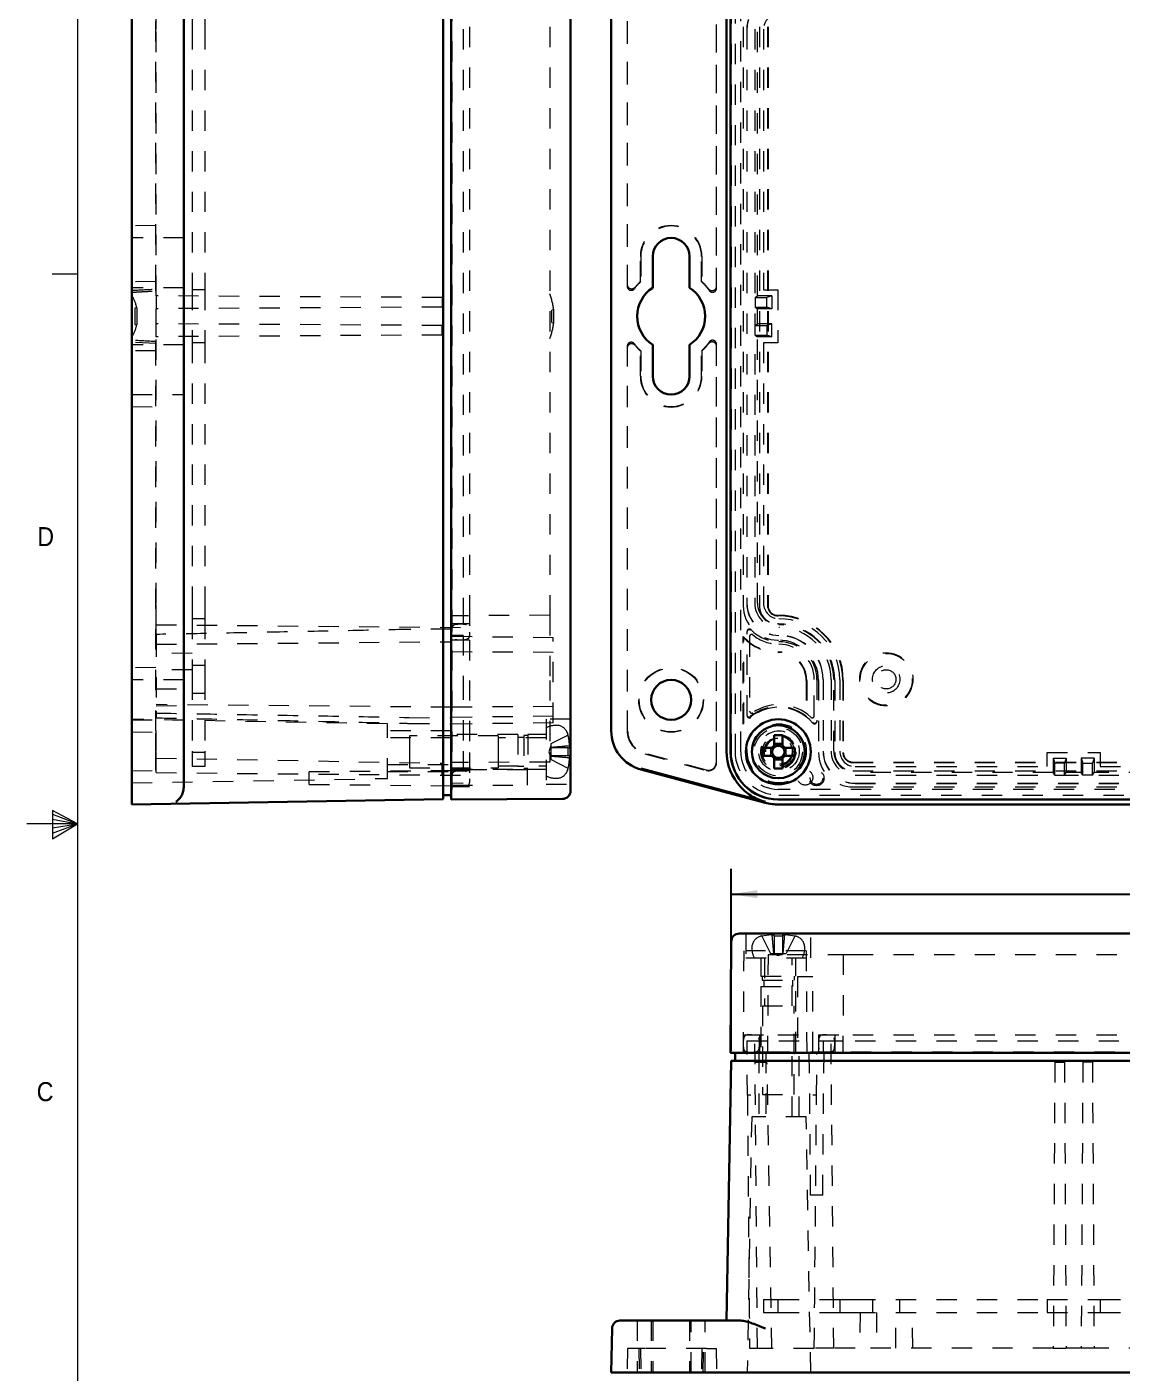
# Model space of a CAD drawing. Header units: inches. Extents: x 0.3 to 21.8, y 0.2 to 16.9.
# Drawn here: x 0.27 to 5.67, y 5.83 to 12.46 of the extents above; entities that cross this region are included whole.
import ezdxf

# ---------------------------------------------------------------- set-up
doc = ezdxf.new("R2010")
doc.units = ezdxf.units.IN
doc.header["$MEASUREMENT"] = 0
doc.linetypes.add('SLD-Dashed', pattern=[0.075, 0.05, -0.025])
doc.linetypes.add('SLD-Solid', pattern=[0])
doc.layers.add('SLD-0', color=7, linetype='SLD-Solid')
doc.styles.add('SLDTEXTSTYLE1', font='GOTHIC.TTF', dxfattribs={"width": 0.913})
doc.dimstyles.new('SLDDIMSTYLE0', dxfattribs={"dimtxt": 0.125, "dimasz": 0.13, "dimexe": 0, "dimexo": 0.0625, "dimgap": 0.03125, "dimtad": 0, "dimtih": 1, "dimtoh": 1, "dimdec": 3, "dimrnd": 1e-09, "dimzin": 12, "dimdsep": 46, "dimtxsty": 'SLDTEXTSTYLE1', "dimsah": 1, "dimcen": 0.09, "dimadec": 0, "dimazin": 3, "dimtfac": 1, "dimtdec": 3, "dimtofl": 0, "dimtmove": 0, "dimatfit": 3, "dimfxl": 0, "dimfrac": 2, "dimtolj": 1, "dimtzin": 12, "dimarcsym": 0})

# ---------------------------------------------------------------- blocks, each defined once
blk = doc.blocks.new('*D14')
at = {"layer": 'SLD-0'}
for p, q in [((3.7437, 7.4176), (3.7437, 8.3144)), ((10.4677, 7.4176), (10.4677, 8.3144)), ((3.7437, 8.1894), (6.7605, 8.1894)), ((10.4677, 8.1894), (7.4261, 8.1894))]:
    blk.add_line(p, q, dxfattribs=at)
for centre, start, end in [((7.0214, 8.1894), 153.43495, 206.56505), ((7.1653, 8.1894), 333.43495, 26.56505)]:
    blk.add_arc(centre, 0.2217, start, end, dxfattribs=at)
for points in [[(3.7437, 8.1894), (3.8737, 8.1694), (3.8737, 8.2094)], [(10.4677, 8.1894), (10.3377, 8.2094), (10.3377, 8.1694)]]:
    blk.add_solid(points, dxfattribs=at)
at = {"layer": 'SLD-0', "insert": (6.8855, 8.2499), "char_height": 0.125, "attachment_point": 1, "style": 'SLDTEXTSTYLE1'}
blk.add_mtext('6.724', dxfattribs=at)

msp = doc.modelspace()

# ---------------------------------------------------------------- linework, layer by layer
at = {"color": 7, "linetype": 'SLD-Solid', "lineweight": 0}
for p, q in [((0.5229, 16.6606), (0.5229, 0.4106)), ((0.5229, 11.2436), (0.3979, 11.2436)), ((0.3989, 8.6011), (0.3989, 8.4623)), ((0.5229, 8.5356), (0.3989, 8.6011)), ((0.3989, 8.5827), (0.5229, 8.5356)), ((0.3989, 8.5587), (0.5229, 8.5356)), ((0.5229, 8.5356), (0.2729, 8.5356)), ((0.3989, 8.4623), (0.5229, 8.5356)), ((0.3989, 8.4896), (0.5229, 8.5356)), ((0.3989, 8.5164), (0.5229, 8.5356))]:
    msp.add_line(p, q, dxfattribs=at)
at = {"color": 7, "linetype": 'SLD-Dashed', "lineweight": 0}
for p, q in [((3.6698, 13.2352), (3.6698, 11.1805)), ((3.6719, 11.1739), (3.6719, 13.2352)), ((2.3687, 8.8905), (2.3687, 13.1815)), ((3.7437, 13.1783), (3.7437, 8.8937)), ((3.7634, 13.1783), (3.7634, 8.8937)), ((3.7917, 8.8905), (3.7917, 13.1815)), ((0.908, 11.1897), (0.908, 13.078)), ((3.2319, 13.078), (3.2319, 11.1836)), ((3.234, 11.1897), (3.234, 13.078)), ((2.4238, 12.6079), (2.4238, 12.4498)), ((0.9099, 12.4498), (0.9099, 12.5557)), ((1.0869, 12.526), (1.0869, 12.4498)), ((1.1494, 12.526), (1.1494, 12.4498)), ((0.9099, 11.1366), (0.9099, 12.4498)), ((1.0869, 12.4498), (1.0869, 11.1668)), ((1.1494, 12.4498), (1.1494, 11.1668)), ((2.4238, 12.4498), (2.4238, 9.6222)), ((2.4547, 12.4615), (2.4547, 9.6105)), ((2.8497, 12.4615), (2.8497, 9.6105)), ((3.8037, 12.4615), (3.8037, 9.6105)), ((3.8214, 12.4498), (3.8214, 9.6222)), ((3.8219, 12.4498), (3.8219, 9.6222)), ((3.8609, 12.4498), (3.8609, 9.6222)), ((3.8741, 11.1366), (3.8741, 12.4498)), ((3.8837, 12.4615), (3.8837, 9.6105)), ((3.9038, 12.4498), (3.9038, 11.1668)), ((3.9237, 12.4615), (3.9237, 9.6105)), ((3.9261, 12.4615), (3.9261, 9.6105)), ((0.908, 11.4829), (0.7899, 11.4809)), ((1.0458, 11.4218), (0.7899, 11.4218)), ((3.2968, 11.2068), (3.2968, 11.3313)), ((3.2988, 11.3313), (3.2988, 11.2059)), ((3.598, 11.2059), (3.598, 11.3313)), ((3.6001, 11.3313), (3.6001, 11.2068)), ((0.908, 11.2068), (0.7899, 11.2059)), ((1.0458, 11.1767), (0.7899, 11.1767)), ((0.908, 11.1696), (0.908, 11.169)), ((1.1494, 11.1668), (1.0869, 11.1668)), ((1.0869, 11.1668), (1.0869, 10.9051)), ((1.1494, 11.1668), (1.1494, 10.9051)), ((3.2968, 11.2068), (3.2988, 11.2059)), ((3.6001, 11.2068), (3.598, 11.2059)), ((3.9038, 11.1668), (3.9736, 11.1668)), ((3.9736, 11.1668), (3.9736, 10.9051)), ((0.8148, 11.0777), (0.8048, 11.076)), ((0.8048, 11.076), (0.8048, 11.036)), ((0.8148, 11.0777), (0.8148, 11.036)), ((2.3194, 11.1285), (0.9099, 11.1366)), ((0.9099, 11.1366), (0.9099, 11.0731)), ((2.3194, 11.0813), (0.9099, 11.0731)), ((2.3194, 11.1285), (2.3194, 11.0813)), ((3.8618, 11.1285), (3.8741, 11.1366)), ((3.8618, 11.1285), (3.8618, 11.0813)), ((3.8618, 11.1285), (3.9208, 11.1285)), ((3.8618, 11.0813), (3.8741, 11.0731)), ((3.8618, 11.0813), (3.9208, 11.0813)), ((3.9454, 11.1366), (3.8741, 11.1366)), ((3.9454, 11.1366), (3.9208, 11.1285)), ((3.9208, 11.0813), (3.9208, 11.1285)), ((3.9454, 11.0731), (3.9208, 11.0813)), ((3.9454, 11.1366), (3.9454, 11.0731)), ((0.8048, 11.036), (0.8048, 10.996)), ((0.8148, 11.036), (0.8148, 10.9942)), ((0.9099, 10.9988), (0.9099, 11.0731)), ((2.8697, 11.0677), (2.8597, 11.066)), ((2.8597, 11.006), (2.8597, 11.066)), ((2.8697, 11.0042), (2.8697, 11.0677)), ((3.8741, 10.9988), (3.8741, 11.0731)), ((3.9454, 11.0731), (3.8741, 11.0731)), ((0.8048, 10.996), (0.8148, 10.9942)), ((2.3194, 10.9907), (0.9099, 10.9988)), ((0.9099, 10.9353), (0.9099, 10.9988)), ((2.3194, 10.9435), (0.9099, 10.9353)), ((2.3194, 10.9435), (2.3194, 10.9907)), ((2.8597, 11.006), (2.8697, 11.0042)), ((3.8618, 10.9907), (3.8741, 10.9988)), ((3.8618, 10.9435), (3.8618, 10.9907)), ((3.8618, 10.9907), (3.9208, 10.9907)), ((3.8618, 10.9435), (3.8741, 10.9353)), ((3.8618, 10.9435), (3.9208, 10.9435)), ((3.9454, 10.9988), (3.8741, 10.9988)), ((3.9454, 10.9988), (3.9208, 10.9907)), ((3.9208, 10.9907), (3.9208, 10.9435)), ((3.9454, 10.9353), (3.9208, 10.9435)), ((3.9454, 10.9353), (3.9454, 10.9988)), ((0.908, 10.9019), (0.7899, 10.908)), ((1.0458, 10.8953), (0.7899, 10.8953)), ((0.908, 10.903), (0.908, 10.9024)), ((0.908, 8.994), (0.908, 10.8823)), ((0.9099, 9.6222), (0.9099, 10.9353)), ((1.0869, 10.9051), (1.0869, 9.6222)), ((1.1494, 10.9051), (1.0869, 10.9051)), ((1.1494, 10.9051), (1.1494, 9.6222)), ((3.2319, 10.8883), (3.2319, 8.994)), ((3.234, 8.994), (3.234, 10.8823)), ((3.6698, 10.8915), (3.6698, 8.8368)), ((3.6719, 8.8368), (3.6719, 10.8981)), ((3.8741, 9.6222), (3.8741, 10.9353)), ((3.9454, 10.9353), (3.8741, 10.9353)), ((3.9038, 10.9051), (3.9038, 9.6222)), ((3.9736, 10.9051), (3.9038, 10.9051)), ((0.908, 10.8652), (0.7899, 10.8661)), ((3.2968, 10.8652), (3.2988, 10.8661)), ((3.2968, 10.7407), (3.2968, 10.8652)), ((3.2988, 10.8661), (3.2988, 10.7407)), ((3.6001, 10.8652), (3.598, 10.8661)), ((3.598, 10.7407), (3.598, 10.8661)), ((3.6001, 10.8652), (3.6001, 10.7407)), ((0.7899, 10.6502), (1.0458, 10.6502)), ((0.7899, 10.5911), (0.908, 10.589)), ((0.9099, 9.5163), (0.9099, 9.6222)), ((1.0869, 9.6222), (1.0869, 9.546)), ((1.1494, 9.6222), (1.1494, 9.546)), ((2.4238, 9.6222), (2.4238, 9.4641)), ((2.8497, 9.5629), (2.3687, 9.5605)), ((2.4547, 9.6105), (2.4547, 9.4405)), ((2.8497, 9.6105), (2.8497, 9.5629)), ((2.8497, 9.5629), (2.8497, 9.2425)), ((3.9737, 9.5629), (3.9767, 9.5629)), ((3.9737, 9.5605), (3.9767, 9.5605)), ((0.9099, 9.5163), (2.4238, 9.5031)), ((0.9099, 9.4691), (0.9099, 9.5163)), ((1.1494, 9.546), (1.0869, 9.546)), ((1.0869, 9.546), (1.0869, 9.2462)), ((1.1494, 9.546), (1.1494, 9.2462)), ((2.3647, 9.4954), (2.1571, 9.4936)), ((2.4547, 9.5205), (2.3687, 9.5205)), ((3.8225, 9.0695), (3.8225, 9.4836)), ((3.9737, 9.5205), (3.9733, 9.5205)), ((3.9737, 9.5205), (3.9767, 9.5205)), ((3.9771, 9.5205), (3.9767, 9.5205)), ((0.9099, 9.4586), (0.9099, 9.0913)), ((0.9099, 9.4202), (2.3647, 9.4329)), ((2.4238, 9.4641), (2.3647, 9.4636)), ((2.8677, 9.4521), (2.3687, 9.4585)), ((2.4547, 9.4405), (2.3687, 9.4405)), ((2.4238, 9.4641), (2.4238, 9.2462)), ((2.4547, 9.4405), (2.4547, 9.2425)), ((2.8677, 9.0335), (2.8677, 9.4521)), ((3.8062, 9.4521), (3.8037, 9.4585)), ((3.8037, 9.0264), (3.8037, 9.4585)), ((3.8062, 9.0335), (3.8062, 9.4521)), ((3.8351, 9.4586), (3.8351, 9.0913)), ((3.9733, 9.4405), (3.9737, 9.4405)), ((3.9737, 9.4405), (3.9767, 9.4405)), ((3.9767, 9.4405), (3.9771, 9.4405)), ((1.0869, 9.3754), (0.9099, 9.3785)), ((2.8677, 9.38), (2.3687, 9.3825)), ((3.9737, 9.3825), (3.9767, 9.3825)), ((3.9737, 9.38), (3.9767, 9.38)), ((0.908, 9.3058), (0.7899, 9.3037)), ((1.0869, 9.295), (0.9099, 9.295)), ((1.1494, 9.315), (1.0869, 9.315)), ((1.0458, 9.2446), (0.7899, 9.2446)), ((1.0869, 9.2462), (1.0869, 8.8937)), ((1.1494, 9.2462), (1.1494, 8.8937)), ((2.4238, 9.2462), (2.4238, 8.8937)), ((2.4547, 9.2425), (2.4547, 8.8875)), ((2.8497, 9.2425), (2.8497, 8.8875)), ((4.1142, 9.2425), (4.1142, 9.0655)), ((4.1167, 9.2425), (4.1167, 9.0602)), ((4.154, 9.0678), (4.154, 9.2462)), ((4.1667, 9.2462), (4.1667, 9.0404)), ((4.1747, 9.2425), (4.1747, 8.8875)), ((4.1974, 9.2462), (4.1974, 8.8937)), ((4.1979, 9.2462), (4.1979, 8.8937)), ((4.2369, 9.2462), (4.2369, 8.8937)), ((4.2501, 8.8937), (4.2501, 9.2462)), ((4.2547, 9.2425), (4.2547, 8.8875)), ((4.2798, 9.2462), (4.2798, 8.8937)), ((4.2947, 9.2425), (4.2947, 8.8875)), ((4.2971, 9.2425), (4.2971, 8.8875)), ((0.9099, 9.2), (1.0869, 9.2)), ((1.0869, 9.18), (1.1494, 9.18)), ((2.3647, 9.1102), (0.9099, 9.1229)), ((0.9099, 9.1164), (1.0869, 9.1195)), ((2.8677, 9.113), (2.3687, 9.1105)), ((2.0497, 9.0282), (0.7899, 9.0502)), ((0.7899, 9.0478), (1.0458, 9.0478)), ((0.9099, 9.0812), (0.9099, 9.0605)), ((0.9099, 8.8937), (0.9099, 9.0576)), ((2.0497, 8.7592), (2.0497, 9.0282)), ((2.1571, 9.0595), (2.3647, 9.0577)), ((2.1571, 9.0304), (2.3647, 9.0286)), ((2.8677, 9.0655), (2.3687, 9.0602)), ((2.8677, 9.0335), (2.3687, 9.0264)), ((2.8327, 9.0505), (2.8327, 8.7305)), ((2.9527, 9.0505), (2.8327, 9.0505)), ((3.8062, 9.0335), (3.8037, 9.0264)), ((4.1142, 9.0655), (4.1167, 9.0602)), ((0.7899, 8.9887), (0.908, 8.9867)), ((0.908, 8.8819), (0.908, 8.994)), ((2.3647, 8.9937), (2.0497, 8.9937)), ((2.3647, 8.9937), (2.0497, 8.9937)), ((2.3647, 8.9587), (2.0497, 8.9587)), ((2.1595, 8.9692), (2.1595, 8.8905)), ((2.5965, 8.9692), (2.1595, 8.9692)), ((2.6927, 8.9765), (2.3687, 8.9765)), ((2.5965, 8.9692), (2.5965, 8.8905)), ((2.8327, 8.9594), (2.5965, 8.9594)), ((2.6927, 8.9765), (2.6927, 8.8045)), ((2.7227, 8.9615), (2.6927, 8.9615)), ((2.7227, 8.9705), (2.7227, 8.8105)), ((2.7427, 8.9705), (2.7227, 8.9705)), ((2.7427, 8.9765), (2.7427, 8.8045)), ((2.8327, 8.9765), (2.7427, 8.9765)), ((2.9405, 8.9719), (2.8548, 8.9292)), ((0.9099, 8.7878), (0.9099, 8.8937)), ((1.0869, 8.8937), (1.0869, 8.8175)), ((1.1494, 8.8873), (1.0869, 8.8873)), ((1.1494, 8.8937), (1.1494, 8.8175)), ((2.1595, 8.8905), (2.1595, 8.8117)), ((2.3687, 8.7055), (2.3687, 8.8905)), ((2.4238, 8.8937), (2.4238, 8.7357)), ((2.4547, 8.8875), (2.4547, 8.7175)), ((2.5965, 8.8905), (2.5965, 8.8117)), ((2.8548, 8.9205), (2.845, 8.8905)), ((2.845, 8.8905), (2.8548, 8.8605)), ((2.8497, 8.8875), (2.8497, 8.8399)), ((2.8548, 8.9292), (2.8548, 8.9126)), ((2.8548, 8.9126), (2.8548, 8.9108)), ((2.9405, 8.9108), (2.8548, 8.9108)), ((2.8548, 8.9108), (2.8548, 8.8702)), ((2.9469, 8.9242), (2.9469, 8.9108)), ((3.938, 8.9108), (3.938, 8.8702)), ((3.997, 8.9243), (3.997, 8.9292)), ((4.0154, 8.8702), (4.0154, 8.9108)), ((5.3016, 8.8873), (5.5634, 8.8873)), ((5.3016, 8.8175), (5.3016, 8.8873)), ((5.5634, 8.8873), (5.5634, 8.8175)), ((0.908, 8.8007), (0.908, 8.8819)), ((0.9099, 8.8592), (2.3194, 8.8346)), ((2.0497, 8.8287), (2.3647, 8.8287)), ((2.3194, 8.7755), (2.3194, 8.8346)), ((2.8497, 8.8399), (2.3687, 8.8375)), ((2.5965, 8.8216), (2.8327, 8.8216)), ((2.9405, 8.8702), (2.8548, 8.8702)), ((2.8548, 8.8702), (2.8548, 8.8683)), ((2.8548, 8.8683), (2.8548, 8.8518)), ((2.9405, 8.809), (2.8548, 8.8518)), ((2.9469, 8.8702), (2.9469, 8.8567)), ((3.3194, 8.8799), (3.6223, 8.7987)), ((3.6229, 8.8007), (3.32, 8.8819)), ((3.9564, 8.8567), (3.9564, 8.8518)), ((4.3447, 8.8399), (9.8667, 8.8399)), ((4.3447, 8.8375), (9.8667, 8.8375)), ((5.3318, 8.8592), (5.34, 8.8346)), ((5.3318, 8.8592), (5.3318, 8.7878)), ((5.3318, 8.8592), (5.3953, 8.8592)), ((5.34, 8.7755), (5.34, 8.8346)), ((5.3872, 8.8346), (5.34, 8.8346)), ((5.3953, 8.8592), (5.3872, 8.8346)), ((5.3872, 8.7755), (5.3872, 8.8346)), ((5.3953, 8.8592), (5.3953, 8.7878)), ((5.4696, 8.8592), (5.4696, 8.7878)), ((5.4696, 8.8592), (5.4778, 8.8346)), ((5.5331, 8.8592), (5.4696, 8.8592)), ((5.4778, 8.7755), (5.4778, 8.8346)), ((5.4778, 8.8346), (5.525, 8.8346)), ((5.5331, 8.8592), (5.525, 8.8346)), ((5.525, 8.7755), (5.525, 8.8346)), ((5.5331, 8.8592), (5.5331, 8.7878)), ((0.7899, 8.7974), (0.908, 8.7995)), ((0.7899, 8.7372), (2.0497, 8.7592)), ((0.908, 8.8007), (0.908, 8.7995)), ((0.9099, 8.7878), (2.4238, 8.7746)), ((1.1494, 8.8175), (1.0869, 8.8175)), ((2.3647, 8.7975), (1.6647, 8.7914)), ((1.6647, 8.7296), (1.6647, 8.7914)), ((2.0497, 8.7937), (2.3647, 8.7937)), ((2.0497, 8.7937), (2.3647, 8.7937)), ((2.1595, 8.8117), (2.5965, 8.8117)), ((2.3687, 8.8045), (2.6927, 8.8045)), ((2.7397, 8.8015), (2.3687, 8.8015)), ((2.4547, 8.7975), (2.3687, 8.7975)), ((2.6927, 8.8195), (2.7227, 8.8195)), ((2.7227, 8.8105), (2.7427, 8.8105)), ((2.7397, 8.7265), (2.7397, 8.8015)), ((2.7427, 8.8045), (2.8327, 8.8045)), ((2.9411, 8.8087), (2.9405, 8.809)), ((4.3447, 8.7975), (9.8667, 8.7975)), ((4.3559, 8.8175), (5.3016, 8.8175)), ((5.3318, 8.7878), (4.3559, 8.7878)), ((4.3559, 8.7746), (9.8555, 8.7746)), ((5.34, 8.7755), (5.3318, 8.7878)), ((5.34, 8.7755), (5.3872, 8.7755)), ((5.3872, 8.7755), (5.3953, 8.7878)), ((5.4696, 8.7878), (5.3953, 8.7878)), ((5.4778, 8.7755), (5.4696, 8.7878)), ((5.525, 8.7755), (5.4778, 8.7755)), ((5.525, 8.7755), (5.5331, 8.7878)), ((7.0051, 8.7878), (5.5331, 8.7878)), ((5.5634, 8.8175), (6.9748, 8.8175)), ((1.6647, 8.7296), (2.3647, 8.7235)), ((2.4238, 8.7357), (2.3647, 8.7351)), ((2.3687, 8.7055), (2.3647, 8.7055)), ((2.3687, 8.7265), (2.7397, 8.7265)), ((2.4547, 8.7175), (2.3687, 8.7175)), ((2.8327, 8.7305), (2.9527, 8.7305)), ((10.2347, 8.7055), (3.9767, 8.7055)), ((4.3447, 8.7175), (9.8667, 8.7175)), ((4.3559, 8.7357), (9.8555, 8.7357)), ((4.3559, 8.7351), (9.8555, 8.7351)), ((3.9799, 8.6772), (10.2315, 8.6772)), ((3.9799, 8.6575), (10.2315, 8.6575)), ((3.8167, 7.9949), (3.8167, 7.8749)), ((3.943, 7.9891), (3.8953, 7.9827)), ((3.8953, 7.9827), (3.938, 7.897)), ((3.943, 7.9891), (3.9564, 7.9891)), ((3.9564, 7.9827), (3.9564, 7.9891)), ((3.997, 7.9827), (3.9564, 7.9827)), ((3.9564, 7.9827), (3.9564, 7.897)), ((3.997, 7.9891), (3.997, 7.9827)), ((3.997, 7.9891), (4.0105, 7.9891)), ((3.997, 7.9827), (3.997, 7.897)), ((4.0582, 7.9827), (4.0105, 7.9891)), ((4.0582, 7.9827), (4.0154, 7.897)), ((4.1367, 7.8749), (4.1367, 7.9949)), ((3.8062, 7.9099), (3.8037, 7.4109)), ((4.1142, 7.9099), (3.8062, 7.9099)), ((3.9261, 7.8919), (3.9237, 7.4109)), ((3.9261, 7.8919), (3.9737, 7.8919)), ((3.938, 7.897), (3.9546, 7.897)), ((3.9467, 7.897), (3.9767, 7.8872)), ((3.9564, 7.897), (3.997, 7.897)), ((3.9737, 7.8919), (3.9767, 7.8919)), ((3.9767, 7.8872), (4.0067, 7.897)), ((3.9767, 7.8919), (3.995, 7.8919)), ((3.9988, 7.897), (4.0154, 7.897)), ((4.02, 7.8919), (4.2971, 7.8919)), ((4.1142, 7.9099), (4.1167, 7.4109)), ((4.2971, 7.8919), (4.2947, 7.4109)), ((4.2971, 7.8919), (4.3447, 7.8919)), ((4.3447, 7.8919), (9.8667, 7.8919)), ((3.8167, 7.8749), (4.1367, 7.8749)), ((3.8907, 7.8749), (3.8907, 7.7849)), ((3.9078, 7.8749), (3.9078, 7.6387)), ((4.0456, 7.6387), (4.0456, 7.8749)), ((4.0627, 7.7849), (4.0627, 7.8749)), ((3.8907, 7.7849), (4.0627, 7.7849)), ((3.8967, 7.7849), (3.8967, 7.7649)), ((3.8967, 7.7649), (4.0567, 7.7649)), ((3.9057, 7.7649), (3.9057, 7.7349)), ((4.0477, 7.7349), (4.0477, 7.7649)), ((4.0567, 7.7649), (4.0567, 7.7849)), ((4.1467, 7.7819), (4.0717, 7.7819)), ((4.0717, 7.7819), (4.0717, 7.4109)), ((4.1467, 7.4109), (4.1467, 7.7819)), ((3.8907, 7.7349), (4.0627, 7.7349)), ((3.8907, 7.7349), (3.8907, 7.4109)), ((4.0627, 7.4109), (4.0627, 7.7349)), ((3.898, 7.6387), (4.0555, 7.6387)), ((3.898, 7.6387), (3.898, 7.2017)), ((4.0555, 7.2017), (4.0555, 7.6387)), ((3.8037, 7.4969), (3.8037, 7.4109)), ((3.8037, 7.4969), (3.9737, 7.4969)), ((3.8837, 7.4969), (3.8837, 7.4109)), ((3.9737, 7.4969), (3.9767, 7.4969)), ((3.9767, 7.4969), (4.1747, 7.4969)), ((4.1747, 7.4969), (4.1747, 7.4109)), ((4.1747, 7.4969), (4.3447, 7.4969)), ((4.2547, 7.4969), (4.2547, 7.4109)), ((4.3447, 7.4969), (9.8667, 7.4969)), ((3.8219, 7.466), (3.8214, 7.4069)), ((3.8219, 7.466), (3.9799, 7.466)), ((3.8741, 5.9521), (3.8609, 7.466)), ((3.9799, 7.466), (4.1979, 7.466)), ((4.1979, 7.466), (4.1974, 7.4069)), ((4.1979, 7.466), (4.3559, 7.466)), ((4.2501, 5.9521), (4.2369, 7.466)), ((4.3559, 7.466), (9.8555, 7.466)), ((3.7917, 7.4109), (3.7917, 7.4069)), ((3.9767, 7.4109), (3.7917, 7.4109)), ((3.8243, 7.1994), (3.8225, 7.4069)), ((3.8618, 7.3617), (3.9208, 7.3617)), ((3.8799, 7.4069), (3.8799, 7.0919)), ((3.8799, 7.4069), (3.8799, 7.0919)), ((3.915, 7.4069), (3.915, 7.0919)), ((3.9454, 5.9521), (3.9208, 7.3617)), ((10.2347, 7.4109), (3.9767, 7.4109)), ((4.0449, 7.0919), (4.0449, 7.4069)), ((4.0799, 7.0919), (4.0799, 7.4069)), ((4.0799, 7.0919), (4.0799, 7.4069)), ((4.1279, 7.4069), (4.134, 6.7069)), ((4.1649, 7.1994), (4.1667, 7.4069)), ((4.1958, 6.7069), (4.2019, 7.4069)), ((5.34, 7.3617), (5.3318, 5.9521)), ((5.34, 7.3617), (5.3872, 7.3617)), ((5.3872, 7.3617), (5.3953, 5.9521)), ((5.4778, 7.3617), (5.4696, 5.9521)), ((5.525, 7.3617), (5.4778, 7.3617)), ((5.525, 7.3617), (5.5331, 5.9521)), ((3.898, 7.2017), (4.0555, 7.2017)), ((3.8454, 7.0919), (3.8234, 5.8321)), ((4.1144, 7.0919), (3.8454, 7.0919)), ((4.1364, 5.8321), (4.1144, 7.0919)), ((4.1958, 6.7069), (4.134, 6.7069)), ((3.9038, 6.1916), (3.9038, 6.1291)), ((3.9038, 6.1916), (3.9799, 6.1916)), ((3.9736, 6.1916), (3.9736, 6.1291)), ((3.9799, 6.1916), (4.2798, 6.1916)), ((4.2798, 6.1916), (4.2798, 6.1291)), ((4.2798, 6.1916), (4.3559, 6.1916)), ((4.3559, 6.1916), (5.3016, 6.1916)), ((4.4412, 6.1916), (4.4412, 6.1291)), ((4.5762, 6.1291), (4.5762, 6.1916)), ((5.3016, 6.1916), (5.3016, 6.1291)), ((5.3016, 6.1916), (5.5634, 6.1916)), ((5.5634, 6.1916), (5.5634, 6.1291)), ((5.5634, 6.1916), (6.9748, 6.1916)), ((3.9038, 6.1291), (3.9799, 6.1291)), ((3.9799, 6.1291), (4.2798, 6.1291)), ((4.2798, 6.1291), (4.3559, 6.1291)), ((4.3559, 6.1291), (5.3016, 6.1291)), ((4.3808, 6.1291), (4.3777, 5.9521)), ((4.4612, 6.1291), (4.4612, 5.9521)), ((4.5562, 5.9521), (4.5562, 6.1291)), ((4.6398, 5.9521), (4.6367, 6.1291)), ((5.3016, 6.1291), (5.5634, 6.1291)), ((5.5634, 6.1291), (6.9748, 6.1291)), ((3.2811, 6.0881), (3.2811, 5.8321)), ((3.35, 6.0881), (3.35, 5.8321)), ((3.3579, 6.0881), (3.3579, 5.8321)), ((3.539, 6.0881), (3.539, 5.8321)), ((3.5469, 5.8321), (3.5469, 6.0881)), ((3.6158, 5.8321), (3.6158, 6.0881)), ((3.234, 5.9503), (3.2319, 5.8321)), ((3.32, 5.9503), (3.234, 5.9503)), ((3.2889, 5.9503), (3.291, 5.8321)), ((3.2968, 5.9503), (3.2988, 5.8321)), ((3.6229, 5.9503), (3.32, 5.9503)), ((3.6001, 5.9503), (3.598, 5.8321)), ((3.6059, 5.8321), (3.608, 5.9503)), ((3.6229, 5.9503), (3.6698, 5.9503)), ((3.6698, 5.9503), (3.6719, 5.8321)), ((3.8508, 5.9521), (4.1372, 5.9521)), ((4.2501, 5.9521), (4.1597, 5.9521)), ((4.3559, 5.9521), (4.2501, 5.9521)), ((5.3318, 5.9521), (4.3559, 5.9521)), ((5.3318, 5.9521), (5.3953, 5.9521)), ((5.4696, 5.9521), (5.3953, 5.9521)), ((5.5331, 5.9521), (5.4696, 5.9521)), ((7.0051, 5.9521), (5.5331, 5.9521))]:
    msp.add_line(p, q, dxfattribs=at)
at = {"color": 7, "linetype": 'SLD-Solid', "lineweight": 30}
for p, q in [((2.3254, 13.1783), (2.3254, 8.8937)), ((2.3647, 13.1815), (2.3647, 8.8905)), ((2.9527, 13.1815), (2.9527, 8.8905)), ((3.7214, 13.1783), (3.7214, 8.8937)), ((3.7417, 13.1815), (3.7417, 8.8905)), ((0.7899, 13.078), (0.7899, 8.994)), ((1.0458, 13.078), (1.0458, 8.994)), ((3.1532, 13.078), (3.1532, 8.994)), ((3.3579, 11.1767), (3.3579, 11.3313)), ((3.539, 11.3313), (3.539, 11.1767)), ((3.3579, 10.7407), (3.3579, 10.8953)), ((3.539, 10.8953), (3.539, 10.7407)), ((0.7899, 8.994), (0.7899, 8.8038)), ((1.0458, 8.994), (1.0458, 8.8455)), ((3.9564, 8.9719), (3.997, 8.9719)), ((3.9564, 8.9242), (3.9564, 8.9719)), ((3.997, 8.9719), (3.997, 8.9242)), ((2.3254, 8.8937), (2.3254, 8.6575)), ((2.3647, 8.8905), (2.3647, 8.6555)), ((2.9527, 8.8905), (2.9527, 8.6983)), ((3.8953, 8.8702), (3.8953, 8.9108)), ((3.8953, 8.9108), (3.943, 8.9108)), ((3.9464, 8.9108), (3.943, 8.9108)), ((3.997, 8.9292), (3.9564, 8.9292)), ((3.9564, 8.9242), (3.9564, 8.9208)), ((3.997, 8.9208), (3.997, 8.9242)), ((4.0105, 8.9108), (4.007, 8.9108)), ((4.0105, 8.9108), (4.0582, 8.9108)), ((4.0582, 8.9108), (4.0582, 8.8702)), ((1.0458, 8.8455), (1.0458, 8.7165)), ((3.943, 8.8702), (3.8953, 8.8702)), ((3.943, 8.8702), (3.9464, 8.8702)), ((3.9564, 8.8602), (3.9564, 8.8567)), ((3.9564, 8.809), (3.9564, 8.8567)), ((3.9564, 8.8518), (3.997, 8.8518)), ((3.997, 8.8567), (3.997, 8.8602)), ((3.997, 8.8567), (3.997, 8.809)), ((4.007, 8.8702), (4.0105, 8.8702)), ((4.0582, 8.8702), (4.0105, 8.8702)), ((0.7899, 8.8038), (0.7899, 8.6396)), ((3.2991, 8.8038), (3.9119, 8.6396)), ((3.9128, 8.6433), (3.3, 8.8075)), ((3.997, 8.809), (3.9564, 8.809)), ((0.7899, 8.6307), (2.3254, 8.6575)), ((0.7899, 8.6396), (0.7899, 8.6307)), ((2.3647, 8.6772), (2.3254, 8.6772)), ((2.9129, 8.6583), (2.3647, 8.6555)), ((3.9767, 8.6555), (10.2347, 8.6555)), ((3.9799, 8.6307), (10.2315, 8.6307)), ((3.7845, 7.9949), (3.9767, 7.9949)), ((3.9767, 7.9949), (10.2347, 7.9949)), ((3.7445, 7.9552), (3.7417, 7.4069)), ((3.7214, 6.0881), (3.7437, 7.3676)), ((3.7417, 7.4069), (3.9767, 7.4069)), ((3.7437, 7.3676), (3.9799, 7.3676)), ((3.7634, 7.4069), (3.7634, 7.3676)), ((3.9767, 7.4069), (10.2347, 7.4069)), ((3.9799, 7.3676), (10.2315, 7.3676)), ((3.157, 6.0494), (3.1532, 5.8321)), ((3.1963, 6.0881), (3.3102, 6.0881)), ((3.3102, 6.0881), (3.7916, 6.0881)), ((3.1532, 5.8321), (3.2991, 5.8321)), ((3.2991, 5.8321), (3.9119, 5.8321)), ((3.9119, 5.8321), (3.9799, 5.8321)), ((3.9799, 5.8321), (10.2315, 5.8321))]:
    msp.add_line(p, q, dxfattribs=at)
at = {"color": 7, "linetype": 'SLD-Dashed', "lineweight": 0}
for centre, radius in [((4.5087, 9.2475), 0.131), ((4.5087, 9.2475), 0.128), ((3.4484, 9.1462), 0.1595), ((3.4484, 9.1462), 0.1575), ((4.5087, 9.2475), 0.0675), ((4.5087, 9.2475), 0.0475), ((3.9799, 8.8937), 0.1565), ((3.9799, 8.8937), 0.1345), ((3.9767, 8.8905), 0.1187), ((3.9799, 8.8937), 0.1), ((3.9767, 8.8905), 0.086), ((3.9767, 8.8905), 0.08), ((3.9767, 8.8905), 0.0787), ((3.9767, 8.8905), 0.071), ((3.9767, 8.8905), 0.0689), ((3.9799, 8.8937), 0.065), ((4.1092, 8.764), 0.0375), ((4.1649, 8.7605), 0.037), ((4.1649, 8.7605), 0.0309)]:
    msp.add_circle(centre, radius, dxfattribs=at)
at = {"color": 7, "linetype": 'SLD-Solid', "lineweight": 30}
for centre, radius in [((3.4484, 9.1462), 0.0984), ((3.9767, 8.8905), 0.16), ((3.9767, 8.8905), 0.1305)]:
    msp.add_circle(centre, radius, dxfattribs=at)
at = {"color": 7, "linetype": 'SLD-Dashed', "lineweight": 0}
for centre, radius, start, end in [((3.9799, 12.4498), 0.1586, 90, 180), ((3.9799, 12.4498), 0.158, 90, 180), ((3.9799, 12.4498), 0.1191, 90, 180), ((3.9799, 12.4498), 0.1059, 90, 180), ((3.9799, 12.4498), 0.0762, 90, 180), ((3.4484, 11.3313), 0.1517, 0, 180), ((3.4484, 11.3313), 0.1496, 0, 180), ((2.5824, 11.036), 0.289, 6.30937, 22.36998), ((3.4484, 11.036), 0.2264, 131.36622, 143.1322), ((3.4484, 11.036), 0.2284, 131.6003, 141.72676), ((3.4484, 11.036), 0.2264, 34.08754, 48.63378), ((3.4484, 11.036), 0.2284, 35.6107, 48.3997), ((0.626, 11.036), 0.1933, 12.47521, 32.01714), ((0.626, 11.036), 0.1933, 327.98286, 347.52479), ((2.5824, 11.036), 0.289, 337.63002, 353.69063), ((3.4484, 11.036), 0.2264, 216.8678, 228.63378), ((3.4484, 11.036), 0.2284, 218.27324, 228.3997), ((3.4484, 11.036), 0.2264, 311.36622, 325.91246), ((3.4484, 11.036), 0.2284, 311.6003, 324.3893), ((3.4484, 10.7407), 0.1517, 180, 0), ((3.4484, 10.7407), 0.1496, 180, 0), ((3.9799, 9.6222), 0.1586, 180, 270), ((3.9799, 9.6222), 0.158, 180, 270), ((3.9799, 9.6222), 0.1191, 180, 270), ((3.9799, 9.6222), 0.1059, 180, 270), ((3.9799, 9.6222), 0.0762, 180, 270), ((3.9737, 9.6105), 0.17, 180, 270), ((3.9737, 9.6105), 0.09, 180, 270), ((3.9737, 9.6105), 0.05, 180, 270), ((3.9737, 9.6105), 0.0476, 180, 270), ((3.9767, 9.2425), 0.3204, 0, 90), ((3.9767, 9.2425), 0.318, 0, 90), ((3.8343, 9.4836), 0.0118, 43.56364, 180), ((3.9799, 9.6222), 0.1892, 223.56364, 270), ((3.9767, 9.2425), 0.278, 0, 90), ((3.9799, 9.2462), 0.2998, 0, 90), ((3.9799, 9.2462), 0.2701, 0, 90), ((3.9799, 9.2462), 0.2569, 0, 90), ((3.9737, 9.6105), 0.228, 221.78813, 270), ((3.9737, 9.6105), 0.2305, 223.40717, 270), ((3.9799, 9.6222), 0.2019, 230.50361, 270), ((3.9767, 9.2425), 0.198, 0, 90), ((3.9799, 9.2462), 0.218, 0, 90), ((3.9799, 9.2462), 0.2174, 0, 90), ((3.9799, 9.2462), 0.1868, 0, 90), ((3.9799, 9.2462), 0.1741, 0, 90), ((3.9767, 9.2425), 0.14, 0, 90), ((3.9767, 9.2425), 0.1375, 0, 90), ((3.9767, 8.8905), 0.22, 50.4788, 141.84697), ((3.9767, 8.8905), 0.2225, 51.84502, 140.0039), ((3.9799, 8.8937), 0.2165, 39.98244, 129.63771), ((3.9799, 8.8937), 0.2292, 46.69504, 124.29187), ((2.8825, 8.9103), 0.1106, 90, 116.715), ((2.8825, 8.9619), 0.0591, 19.02617, 90), ((3.8343, 9.0695), 0.0118, 180, 309.63771), ((4.1549, 9.0404), 0.0118, 219.98244, 0), ((2.7894, 8.9298), 0.1575, 15.6113, 19.02617), ((3.35, 8.994), 0.1181, 180, 255), ((3.35, 8.994), 0.116, 180, 255), ((3.9799, 8.8937), 0.2362, 180, 270), ((3.9799, 8.8937), 0.2165, 180, 270), ((3.9767, 8.8905), 0.185, 180, 270), ((4.3447, 8.8875), 0.17, 180, 270), ((4.3559, 8.8937), 0.1586, 180, 270), ((4.3559, 8.8937), 0.158, 180, 270), ((4.3559, 8.8937), 0.1191, 180, 270), ((4.3559, 8.8937), 0.1059, 180, 270), ((4.3447, 8.8875), 0.09, 180, 270), ((4.3559, 8.8937), 0.0762, 180, 270), ((4.3447, 8.8875), 0.05, 180, 270), ((4.3447, 8.8875), 0.0476, 180, 270), ((3.6325, 8.8368), 0.0394, 255, 0), ((3.6325, 8.8368), 0.0373, 255, 0), ((2.8825, 8.8706), 0.1106, 243.285, 270), ((2.8825, 8.819), 0.0591, 270, 340.97383), ((2.7894, 8.8511), 0.1575, 340.97383, 344.38936), ((3.9053, 7.9247), 0.0591, 109.02617, 180), ((3.9373, 7.8316), 0.1575, 105.56925, 109.02617), ((4.0161, 7.8316), 0.1575, 70.97383, 74.44513), ((4.0482, 7.9247), 0.0591, 0, 70.97383), ((3.9568, 7.9247), 0.1106, 180, 206.715), ((3.9966, 7.9247), 0.1106, 333.285, 0)]:
    msp.add_arc(centre, radius, start, end, dxfattribs=at)
at = {"color": 7, "linetype": 'SLD-Solid', "lineweight": 30}
for centre, radius, start, end in [((3.4484, 11.3313), 0.0906, 0, 180), ((3.4484, 11.036), 0.1673, 122.76376, 237.23624), ((3.4484, 11.036), 0.1673, 302.76376, 57.23624), ((3.4484, 10.7407), 0.0906, 180, 0), ((3.35, 8.994), 0.1969, 180, 255), ((3.9799, 8.8937), 0.2586, 180, 223.25138), ((3.9767, 8.8905), 0.235, 180, 270), ((3.9767, 8.8905), 0.0365, 123.79034, 146.20966), ((3.9767, 8.8905), 0.03, 137.50515, 222.49485), ((3.9767, 8.8905), 0.03, 132.49485, 137.50515), ((3.9767, 8.8905), 0.03, 47.50515, 132.49485), ((3.9767, 8.8905), 0.0365, 33.79034, 56.20966), ((3.9767, 8.8905), 0.03, 42.49485, 47.50515), ((3.9767, 8.8905), 0.03, 317.50515, 42.49485), ((3.9767, 8.8905), 0.0365, 213.79034, 236.20966), ((3.9767, 8.8905), 0.03, 222.49485, 227.50515), ((3.9767, 8.8905), 0.03, 227.50515, 312.49485), ((3.9767, 8.8905), 0.0365, 303.79034, 326.20966), ((3.9767, 8.8905), 0.03, 312.49485, 317.50515), ((2.9127, 8.6983), 0.04, 270.29, 0), ((3.9799, 8.8937), 0.263, 255, 270), ((3.7845, 7.9549), 0.04, 90, 179.71), ((3.1963, 6.0487), 0.0394, 90, 179)]:
    msp.add_arc(centre, radius, start, end, dxfattribs=at)
at = {"color": 7, "linetype": 'SLD-Dashed', "lineweight": 0}
for points, knots in [([(0.7899, 11.164), (0.7922, 11.1641), (0.8316, 11.1662), (0.871, 11.1682), (0.908, 11.17)], [0, 0, 0, 0, 0.058951, 1, 1, 1, 1]), ([(0.7899, 11.1543), (0.8088, 11.1554), (0.8481, 11.1576), (0.8875, 11.1597), (0.908, 11.1608)], [0, 0, 0, 0, 0.478909, 1, 1, 1, 1]), ([(0.908, 11.17), (0.908, 11.17), (0.908, 11.17), (0.908, 11.1707), (0.908, 11.1718), (0.908, 11.1735), (0.908, 11.1757), (0.908, 11.1782), (0.908, 11.1811), (0.908, 11.1842), (0.908, 11.1871), (0.908, 11.1889), (0.908, 11.1897)], [0, 0, 0, 0, 0.069923, 0.177241, 0.28456, 0.391811, 0.499062, 0.606343, 0.713624, 0.821019, 0.928415, 1, 1, 1, 1]), ([(0.908, 11.1608), (0.908, 11.1608), (0.908, 11.1608), (0.908, 11.1615), (0.908, 11.1627), (0.908, 11.1644), (0.908, 11.1665), (0.908, 11.1682), (0.908, 11.169)], [0, 0, 0, 0, 0.122919, 0.300254, 0.477591, 0.655135, 0.832681, 1, 1, 1, 1]), ([(3.2319, 11.1836), (3.2319, 11.1795), (3.2332, 11.1754), (3.238, 11.1688), (3.2415, 11.1662), (3.2492, 11.1636), (3.2535, 11.1636), (3.2613, 11.166), (3.2648, 11.1685), (3.2673, 11.1718)], [0, 0, 0, 0, 0.25, 0.25, 0.5, 0.5, 0.75, 0.75, 1, 1, 1, 1]), ([(3.2691, 11.1775), (3.2666, 11.1743), (3.2631, 11.1719), (3.2553, 11.1696), (3.251, 11.1697), (3.2434, 11.1724), (3.24, 11.175), (3.2353, 11.1815), (3.234, 11.1856), (3.234, 11.1897)], [0, 0, 0, 0, 0.25, 0.25, 0.5, 0.5, 0.75, 0.75, 1, 1, 1, 1]), ([(3.6698, 11.1805), (3.6698, 11.1763), (3.6685, 11.1722), (3.6636, 11.1655), (3.6601, 11.163), (3.6523, 11.1604), (3.6479, 11.1605), (3.6401, 11.163), (3.6366, 11.1656), (3.6342, 11.169)], [0, 0, 0, 0, 0.25, 0.25, 0.5, 0.5, 0.75, 0.75, 1, 1, 1, 1]), ([(3.6359, 11.1629), (3.6383, 11.1594), (3.6417, 11.1567), (3.6496, 11.1539), (3.654, 11.1538), (3.662, 11.1563), (3.6656, 11.1588), (3.6705, 11.1655), (3.6719, 11.1697), (3.6719, 11.1739)], [0, 0, 0, 0, 0.25, 0.25, 0.5, 0.5, 0.75, 0.75, 1, 1, 1, 1]), ([(0.908, 10.9111), (0.8769, 10.9128), (0.8375, 10.9149), (0.7981, 10.9172), (0.7899, 10.9177)], [0, 0, 0, 0, 0.791625, 1, 1, 1, 1]), ([(0.908, 10.903), (0.908, 10.9038), (0.908, 10.9056), (0.908, 10.9077), (0.908, 10.9094), (0.908, 10.9105), (0.908, 10.9111), (0.908, 10.9111), (0.908, 10.9111)], [0, 0, 0, 0, 0.177888, 0.355776, 0.533674, 0.711571, 0.88927, 1, 1, 1, 1]), ([(0.908, 10.8823), (0.908, 10.8834), (0.908, 10.8856), (0.908, 10.8888), (0.908, 10.8919), (0.908, 10.8947), (0.908, 10.8971), (0.908, 10.8991), (0.908, 10.9006), (0.908, 10.9016), (0.908, 10.902), (0.908, 10.9019), (0.908, 10.9019)], [0, 0, 0, 0, 0.107554, 0.215107, 0.322667, 0.430225, 0.537679, 0.645131, 0.752448, 0.859765, 0.967014, 1, 1, 1, 1]), ([(3.2673, 10.9002), (3.2648, 10.9035), (3.2614, 10.9059), (3.2535, 10.9084), (3.2492, 10.9083), (3.2415, 10.9058), (3.238, 10.9032), (3.2332, 10.8966), (3.2319, 10.8925), (3.2319, 10.8883)], [0, 0, 0, 0, 0.25, 0.25, 0.5, 0.5, 0.75, 0.75, 1, 1, 1, 1]), ([(3.234, 10.8823), (3.234, 10.8864), (3.2352, 10.8904), (3.2399, 10.897), (3.2434, 10.8996), (3.251, 10.9022), (3.2553, 10.9023), (3.263, 10.9001), (3.2666, 10.8977), (3.2691, 10.8945)], [0, 0, 0, 0, 0.25, 0.25, 0.5, 0.5, 0.75, 0.75, 1, 1, 1, 1]), ([(3.6342, 10.903), (3.6366, 10.9064), (3.64, 10.9089), (3.6479, 10.9115), (3.6522, 10.9115), (3.6601, 10.909), (3.6636, 10.9064), (3.6685, 10.8998), (3.6698, 10.8957), (3.6698, 10.8915)], [0, 0, 0, 0, 0.25, 0.25, 0.5, 0.5, 0.75, 0.75, 1, 1, 1, 1]), ([(3.6719, 10.8981), (3.6719, 10.9023), (3.6705, 10.9064), (3.6656, 10.9131), (3.662, 10.9157), (3.654, 10.9181), (3.6496, 10.918), (3.6418, 10.9153), (3.6383, 10.9126), (3.6359, 10.9091)], [0, 0, 0, 0, 0.25, 0.25, 0.5, 0.5, 0.75, 0.75, 1, 1, 1, 1]), ([(2.1571, 9.4936), (2.0646, 9.4916), (1.8594, 9.4871), (1.5336, 9.4805), (1.2103, 9.4742), (0.9998, 9.4703), (0.9099, 9.4686)], [0, 0, 0, 0, 0.222369, 0.493845, 0.783678, 1, 1, 1, 1]), ([(2.3687, 9.4805), (2.3687, 9.483), (2.3688, 9.4876), (2.3691, 9.4942), (2.3696, 9.4998), (2.3705, 9.5046), (2.3719, 9.5087), (2.3738, 9.5121), (2.3765, 9.515), (2.3804, 9.5174), (2.3857, 9.5189), (2.3915, 9.5197), (2.3978, 9.5202), (2.4045, 9.5204), (2.4116, 9.5205), (2.4186, 9.5204), (2.4251, 9.5201), (2.4308, 9.5196), (2.4359, 9.5188), (2.4403, 9.5175), (2.444, 9.5158), (2.4474, 9.5133), (2.4503, 9.5097), (2.4524, 9.5049), (2.4537, 9.4995), (2.4543, 9.4936), (2.4547, 9.4873), (2.4547, 9.4829), (2.4547, 9.4805)], [0, 0, 0, 0, 0.052162, 0.097335, 0.136157, 0.169389, 0.199269, 0.22557, 0.250209, 0.282489, 0.319417, 0.363645, 0.404635, 0.451715, 0.503298, 0.552604, 0.597961, 0.637821, 0.672679, 0.704606, 0.732905, 0.759011, 0.791771, 0.827423, 0.868886, 0.906884, 0.950408, 1, 1, 1, 1]), ([(3.8243, 9.4836), (3.8243, 9.4856), (3.8249, 9.4876), (3.8271, 9.4909), (3.8287, 9.4922), (3.8324, 9.4936), (3.8345, 9.4938), (3.8383, 9.493), (3.8401, 9.4919), (3.8415, 9.4905)], [0, 0, 0, 0, 0.25, 0.25, 0.5, 0.5, 0.75, 0.75, 1, 1, 1, 1]), ([(0.9099, 9.4686), (0.9099, 9.4685), (0.9099, 9.4683), (0.9099, 9.4667), (0.9099, 9.4642), (0.9099, 9.4613), (0.9099, 9.4594), (0.9099, 9.4586)], [0, 0, 0, 0, 0.205611, 0.42024, 0.634858, 0.849493, 1, 1, 1, 1]), ([(2.4547, 9.4805), (2.4547, 9.4775), (2.4547, 9.472), (2.4541, 9.4644), (2.4531, 9.4584), (2.4515, 9.4538), (2.4496, 9.4503), (2.4469, 9.4472), (2.443, 9.4445), (2.4378, 9.4426), (2.432, 9.4415), (2.4256, 9.4408), (2.4189, 9.4405), (2.4118, 9.4404), (2.4048, 9.4405), (2.3984, 9.4407), (2.3926, 9.4411), (2.3876, 9.4417), (2.3832, 9.4427), (2.3794, 9.4442), (2.376, 9.4464), (2.3731, 9.4497), (2.371, 9.4546), (2.3698, 9.4601), (2.3691, 9.4662), (2.3688, 9.473), (2.3687, 9.4779), (2.3687, 9.4805)], [0, 0, 0, 0, 0.0620436, 0.114485, 0.1585531, 0.1884344, 0.2154173, 0.2410646, 0.2745672, 0.3122983, 0.3569119, 0.3980162, 0.4451242, 0.4967105, 0.5460176, 0.5913541, 0.6311209, 0.6657494, 0.6972105, 0.7247623, 0.7498835, 0.7813961, 0.8164934, 0.8587694, 0.8987012, 0.9455309, 1, 1, 1, 1]), ([(3.8515, 9.4663), (3.85, 9.4676), (3.8483, 9.4683), (3.8445, 9.4688), (3.8426, 9.4685), (3.8392, 9.4669), (3.8377, 9.4656), (3.8357, 9.4624), (3.8351, 9.4605), (3.8351, 9.4586)], [0, 0, 0, 0, 0.25, 0.25, 0.5, 0.5, 0.75, 0.75, 1, 1, 1, 1]), ([(0.9099, 9.0913), (0.9099, 9.0902), (0.9099, 9.088), (0.9099, 9.085), (0.9099, 9.0827), (0.9099, 9.0815), (0.9099, 9.0815), (0.9099, 9.0815)], [0, 0, 0, 0, 0.214764, 0.429528, 0.644267, 0.858978, 1, 1, 1, 1]), ([(3.8351, 9.0913), (3.8351, 9.0877), (3.8373, 9.0842), (3.8437, 9.0808), (3.8478, 9.081), (3.8508, 9.0831)], [0, 0, 0, 0, 0.5, 0.5, 1, 1, 1, 1]), ([(0.9099, 9.0813), (1.0395, 9.0792), (1.3216, 9.0745), (1.7373, 9.0673), (2.0234, 9.062), (2.1571, 9.0596)], [0, 0, 0, 0, 0.311733, 0.678485, 1, 1, 1, 1]), ([(0.9099, 9.0605), (0.9099, 9.0598), (0.9099, 9.0585), (0.9099, 9.0577), (0.9099, 9.0579), (0.9099, 9.0579)], [0, 0, 0, 0, 0.446624, 0.893251, 1, 1, 1, 1]), ([(0.9099, 9.0578), (0.9872, 9.0562), (1.1804, 9.0524), (1.4809, 9.046), (1.805, 9.0388), (2.0275, 9.0337), (2.1427, 9.0309), (2.1571, 9.0305)], [0, 0, 0, 0, 0.185782, 0.464758, 0.72299, 0.96533, 1, 1, 1, 1]), ([(3.8406, 9.0618), (3.8392, 9.0606), (3.8374, 9.0599), (3.8337, 9.0594), (3.8317, 9.0597), (3.8266, 9.0621), (3.8243, 9.0658), (3.8243, 9.0695)], [0, 0, 0, 0, 0.25, 0.25, 0.5, 0.5, 1, 1, 1, 1]), ([(4.1372, 9.0605), (4.1386, 9.0592), (4.1404, 9.0583), (4.1442, 9.0576), (4.1462, 9.0578), (4.1497, 9.0594), (4.1513, 9.0607), (4.1534, 9.0639), (4.154, 9.0658), (4.154, 9.0678)], [0, 0, 0, 0, 0.25, 0.25, 0.5, 0.5, 0.75, 0.75, 1, 1, 1, 1]), ([(4.1649, 9.0404), (4.1649, 9.0384), (4.1643, 9.0364), (4.1619, 9.033), (4.1603, 9.0317), (4.1564, 9.0303), (4.1543, 9.0302), (4.1503, 9.0313), (4.1485, 9.0324), (4.1472, 9.034)], [0, 0, 0, 0, 0.25, 0.25, 0.5, 0.5, 0.75, 0.75, 1, 1, 1, 1]), ([(2.9405, 8.9719), (2.9409, 8.9721), (2.9413, 8.9723), (2.9411, 8.9722), (2.9411, 8.9722)], [0, 0, 0, 0, 0.997234, 1, 1, 1, 1]), ([(2.9469, 8.9242), (2.9468, 8.9282), (2.9467, 8.9362), (2.9455, 8.9481), (2.9436, 8.9601), (2.9415, 8.968), (2.9405, 8.9719)], [0, 0, 0, 0, 0.247097, 0.495217, 0.746918, 1, 1, 1, 1]), ([(2.8548, 8.9126), (2.8734, 8.9143), (2.9041, 8.9172), (2.9348, 8.9198), (2.9469, 8.9208)], [0, 0, 0, 0, 0.606637, 1, 1, 1, 1]), ([(2.9405, 8.9108), (2.9415, 8.9108), (2.9435, 8.9108), (2.9455, 8.9108), (2.9467, 8.9108), (2.9468, 8.9108), (2.9469, 8.9108)], [0, 0, 0, 0, 0.2467872, 0.4948973, 0.746863, 1, 1, 1, 1]), ([(2.9405, 8.8702), (2.9408, 8.8769), (2.9414, 8.8905), (2.9408, 8.904), (2.9405, 8.9108)], [0, 0, 0, 0, 0.498802, 1, 1, 1, 1]), ([(2.9469, 8.8602), (2.9243, 8.8621), (2.8935, 8.8647), (2.8628, 8.8676), (2.8548, 8.8683)], [0, 0, 0, 0, 0.73688, 1, 1, 1, 1]), ([(2.9469, 8.8702), (2.9468, 8.8702), (2.9467, 8.8702), (2.9455, 8.8702), (2.9436, 8.8702), (2.9415, 8.8702), (2.9405, 8.8702)], [0, 0, 0, 0, 0.247097, 0.495217, 0.746918, 1, 1, 1, 1]), ([(2.9405, 8.809), (2.9415, 8.8129), (2.9435, 8.8206), (2.9455, 8.8325), (2.9467, 8.8445), (2.9468, 8.8527), (2.9469, 8.8567)], [0, 0, 0, 0, 0.2467872, 0.4948973, 0.746863, 1, 1, 1, 1]), ([(2.3687, 8.7575), (2.3687, 8.76), (2.3688, 8.7646), (2.3691, 8.7712), (2.3696, 8.7768), (2.3705, 8.7816), (2.3719, 8.7857), (2.3738, 8.7891), (2.3765, 8.792), (2.3804, 8.7944), (2.3857, 8.7959), (2.3915, 8.7967), (2.3978, 8.7972), (2.4045, 8.7974), (2.4116, 8.7975), (2.4186, 8.7974), (2.4251, 8.7971), (2.4308, 8.7966), (2.4359, 8.7958), (2.4403, 8.7945), (2.444, 8.7928), (2.4474, 8.7903), (2.4503, 8.7867), (2.4524, 8.7819), (2.4537, 8.7765), (2.4543, 8.7706), (2.4547, 8.7643), (2.4547, 8.7599), (2.4547, 8.7575)], [0, 0, 0, 0, 0.052162, 0.097335, 0.136157, 0.169389, 0.199269, 0.22557, 0.250209, 0.282489, 0.319417, 0.363645, 0.404635, 0.451715, 0.503298, 0.552604, 0.597961, 0.637821, 0.672679, 0.704606, 0.732905, 0.759011, 0.791771, 0.827423, 0.868886, 0.906884, 0.950408, 1, 1, 1, 1]), ([(2.4547, 8.7575), (2.4547, 8.7545), (2.4547, 8.749), (2.4541, 8.7414), (2.4531, 8.7354), (2.4515, 8.7308), (2.4496, 8.7273), (2.4469, 8.7242), (2.443, 8.7215), (2.4378, 8.7196), (2.432, 8.7185), (2.4256, 8.7178), (2.4189, 8.7175), (2.4118, 8.7174), (2.4048, 8.7175), (2.3984, 8.7177), (2.3926, 8.7181), (2.3876, 8.7187), (2.3832, 8.7197), (2.3794, 8.7212), (2.376, 8.7234), (2.3731, 8.7267), (2.371, 8.7316), (2.3698, 8.7371), (2.3691, 8.7432), (2.3688, 8.75), (2.3687, 8.7549), (2.3687, 8.7575)], [0, 0, 0, 0, 0.0620436, 0.114485, 0.1585531, 0.1884344, 0.2154173, 0.2410646, 0.2745672, 0.3122983, 0.3569119, 0.3980162, 0.4451242, 0.4967105, 0.5460176, 0.5913541, 0.6311209, 0.6657494, 0.6972105, 0.7247623, 0.7498835, 0.7813961, 0.8164934, 0.8587694, 0.8987012, 0.9455309, 1, 1, 1, 1]), ([(3.9546, 7.897), (3.9529, 7.9156), (3.95, 7.9463), (3.9474, 7.977), (3.9464, 7.9891)], [0, 0, 0, 0, 0.606637, 1, 1, 1, 1]), ([(4.007, 7.9891), (4.0051, 7.9665), (4.0025, 7.9358), (3.9996, 7.9051), (3.9988, 7.897)], [0, 0, 0, 0, 0.736881, 1, 1, 1, 1]), ([(3.8437, 7.4969), (3.836, 7.497), (3.8263, 7.497), (3.8153, 7.4931), (3.8101, 7.4892), (3.8063, 7.4825), (3.8041, 7.4719), (3.804, 7.4637), (3.804, 7.4585)], [0, 0, 0, 0, 0.340616, 0.434456, 0.517936, 0.628775, 0.766834, 1, 1, 1, 1]), ([(3.8437, 7.4109), (3.8519, 7.4109), (3.8622, 7.4108), (3.8736, 7.4147), (3.8786, 7.4188), (3.8818, 7.4255), (3.8836, 7.4375), (3.8838, 7.4553), (3.8837, 7.4725), (3.8802, 7.4844), (3.8766, 7.49), (3.8705, 7.4941), (3.8592, 7.4968), (3.85, 7.4969), (3.8437, 7.4969)], [0, 0, 0, 0, 0.169294, 0.212666, 0.250069, 0.299943, 0.363458, 0.5033, 0.672674, 0.719151, 0.759013, 0.808927, 0.868791, 1, 1, 1, 1]), ([(4.2147, 7.4969), (4.207, 7.497), (4.1973, 7.497), (4.1863, 7.4931), (4.1811, 7.4892), (4.1773, 7.4825), (4.1749, 7.4705), (4.1747, 7.4526), (4.1746, 7.4355), (4.1774, 7.4236), (4.1801, 7.4186), (4.184, 7.4153), (4.1888, 7.4132), (4.1991, 7.411), (4.2079, 7.411), (4.2147, 7.4109)], [0, 0, 0, 0, 0.158398, 0.20204, 0.24086, 0.292406, 0.356608, 0.496488, 0.665585, 0.711245, 0.749689, 0.781241, 0.816382, 0.858713, 1, 1, 1, 1]), ([(4.2147, 7.4109), (4.2229, 7.4109), (4.2332, 7.4108), (4.2446, 7.4147), (4.2496, 7.4188), (4.2528, 7.4255), (4.2546, 7.4375), (4.2548, 7.4553), (4.2547, 7.4725), (4.2512, 7.4844), (4.2476, 7.49), (4.2415, 7.4941), (4.2302, 7.4968), (4.221, 7.4969), (4.2147, 7.4969)], [0, 0, 0, 0, 0.169296, 0.212666, 0.250069, 0.299944, 0.363458, 0.5033, 0.672674, 0.719152, 0.759013, 0.808927, 0.868791, 1, 1, 1, 1]), ([(3.8039, 7.4504), (3.8039, 7.4435), (3.8039, 7.4343), (3.8064, 7.4236), (3.8091, 7.4186), (3.813, 7.4153), (3.8178, 7.4132), (3.8281, 7.411), (3.8369, 7.411), (3.8437, 7.4109)], [0, 0, 0, 0, 0.301456, 0.3968317, 0.4771359, 0.5430472, 0.6164514, 0.7048743, 1, 1, 1, 1]), ([(3.8406, 7.1994), (3.8392, 7.1994), (3.8374, 7.1993), (3.8337, 7.1993), (3.8317, 7.1993), (3.8266, 7.1993), (3.8243, 7.1993), (3.8243, 7.1994)], [0, 0, 0, 0, 0.25, 0.25, 0.5, 0.5, 1, 1, 1, 1]), ([(4.1649, 7.1994), (4.1649, 7.1994), (4.1643, 7.1993), (4.1619, 7.1993), (4.1603, 7.1993), (4.1564, 7.1993), (4.1543, 7.1993), (4.1503, 7.1993), (4.1485, 7.1994), (4.1472, 7.1994)], [0, 0, 0, 0, 0.25, 0.25, 0.5, 0.5, 0.75, 0.75, 1, 1, 1, 1]), ([(3.8351, 5.9521), (3.8351, 5.9521), (3.8373, 5.9521), (3.8437, 5.9521), (3.8478, 5.9521), (3.8508, 5.9521)], [0, 0, 0, 0, 0.5, 0.5, 1, 1, 1, 1]), ([(4.1372, 5.9521), (4.1386, 5.9521), (4.1404, 5.9521), (4.1442, 5.9521), (4.1462, 5.9521), (4.1497, 5.9521), (4.1513, 5.9521), (4.1534, 5.9521), (4.154, 5.9521), (4.154, 5.9521)], [0, 0, 0, 0, 0.25, 0.25, 0.5, 0.5, 0.75, 0.75, 1, 1, 1, 1])]:
    msp.add_open_spline(points, degree=3, knots=knots, dxfattribs=at)
at = {"color": 7, "linetype": 'SLD-Solid', "lineweight": 30}
for points, knots in [([(3.9464, 8.9108), (3.9483, 8.9108), (3.951, 8.9108), (3.9538, 8.9108), (3.9546, 8.9108)], [0, 0, 0, 0, 0.73688, 1, 1, 1, 1]), ([(3.9564, 8.9126), (3.9564, 8.9143), (3.9564, 8.9172), (3.9564, 8.9198), (3.9564, 8.9208)], [0, 0, 0, 0, 0.606637, 1, 1, 1, 1]), ([(3.997, 8.9208), (3.997, 8.9189), (3.997, 8.9162), (3.997, 8.9134), (3.997, 8.9126)], [0, 0, 0, 0, 0.73688, 1, 1, 1, 1]), ([(3.9988, 8.9108), (4.0006, 8.9108), (4.0034, 8.9108), (4.006, 8.9108), (4.007, 8.9108)], [0, 0, 0, 0, 0.606637, 1, 1, 1, 1]), ([(3.9546, 8.8702), (3.9529, 8.8702), (3.95, 8.8702), (3.9474, 8.8702), (3.9464, 8.8702)], [0, 0, 0, 0, 0.606637, 1, 1, 1, 1]), ([(3.9564, 8.8602), (3.9564, 8.8621), (3.9564, 8.8647), (3.9564, 8.8676), (3.9564, 8.8683)], [0, 0, 0, 0, 0.73688, 1, 1, 1, 1]), ([(3.997, 8.8683), (3.997, 8.8666), (3.997, 8.8638), (3.997, 8.8612), (3.997, 8.8602)], [0, 0, 0, 0, 0.606637, 1, 1, 1, 1]), ([(4.007, 8.8702), (4.0051, 8.8702), (4.0025, 8.8702), (3.9996, 8.8702), (3.9988, 8.8702)], [0, 0, 0, 0, 0.736881, 1, 1, 1, 1]), ([(1.0458, 8.7165), (1.0458, 8.7074), (1.0442, 8.699), (1.0394, 8.6837), (1.0362, 8.6768), (1.0289, 8.6646), (1.0248, 8.6594), (1.0183, 8.6525), (1.0161, 8.6504), (1.0117, 8.6466), (1.0094, 8.6448), (1.0071, 8.6433)], [0, 0, 0, 0, 0.25, 0.25, 0.5, 0.5, 0.75, 0.75, 0.875, 0.875, 1, 1, 1, 1]), ([(3.7916, 8.7165), (3.8003, 8.7074), (3.8093, 8.699), (3.8284, 8.6837), (3.8384, 8.6768), (3.8588, 8.6646), (3.8692, 8.6594), (3.8852, 8.6525), (3.8907, 8.6504), (3.9016, 8.6466), (3.9073, 8.6448), (3.9128, 8.6433)], [0, 0, 0, 0, 0.25, 0.25, 0.5, 0.5, 0.75, 0.75, 0.875, 0.875, 1, 1, 1, 1]), ([(3.7916, 6.0881), (3.8003, 6.0881), (3.8093, 6.0865), (3.8284, 6.0817), (3.8384, 6.0784), (3.8588, 6.0711), (3.8692, 6.067), (3.8852, 6.0606), (3.8907, 6.0584), (3.9016, 6.0539), (3.9073, 6.0516), (3.9128, 6.0494)], [0, 0, 0, 0, 0.25, 0.25, 0.5, 0.5, 0.75, 0.75, 0.875, 0.875, 1, 1, 1, 1])]:
    msp.add_open_spline(points, degree=3, knots=knots, dxfattribs=at)
at = {"color": 7, "linetype": 'SLD-Dashed', "lineweight": 0}
for points in [[(3.8243, 7.1994), (3.8279, 6.7836), (3.8315, 6.3679), (3.8351, 5.9521)], [(4.154, 5.9521), (4.1576, 6.3679), (4.1613, 6.7837), (4.1649, 7.1994)]]:
    msp.add_open_spline(points, degree=3, dxfattribs=at)

# ---------------------------------------------------------------- texts
at = {"color": 7, "linetype": 'Continuous', "lineweight": 0, "char_height": 0.0937, "attachment_point": 1, "style": 'SLDTEXTSTYLE1'}
for s, insert in [('D', (0.3241, 9.9974)), ('C', (0.3212, 7.2632))]:
    msp.add_mtext(s, dxfattribs=dict(at, insert=insert))

# ---------------------------------------------------------------- dimensions: what is measured, and where the dimension line sits
at = {"layer": 'SLD-0'}
dim = msp.add_linear_dim(base=(10.4677, 8.1894), p1=(3.7437, 7.3676), p2=(10.4677, 7.3676), text='(<>)', dimstyle='SLDDIMSTYLE0', dxfattribs=at)
dim.commit()
dim.dimension.update_dxf_attribs({"geometry": '*D14', "text_midpoint": (7.0933, 8.1894), "dimtype": 160})

doc.saveas('drawing.dxf')
